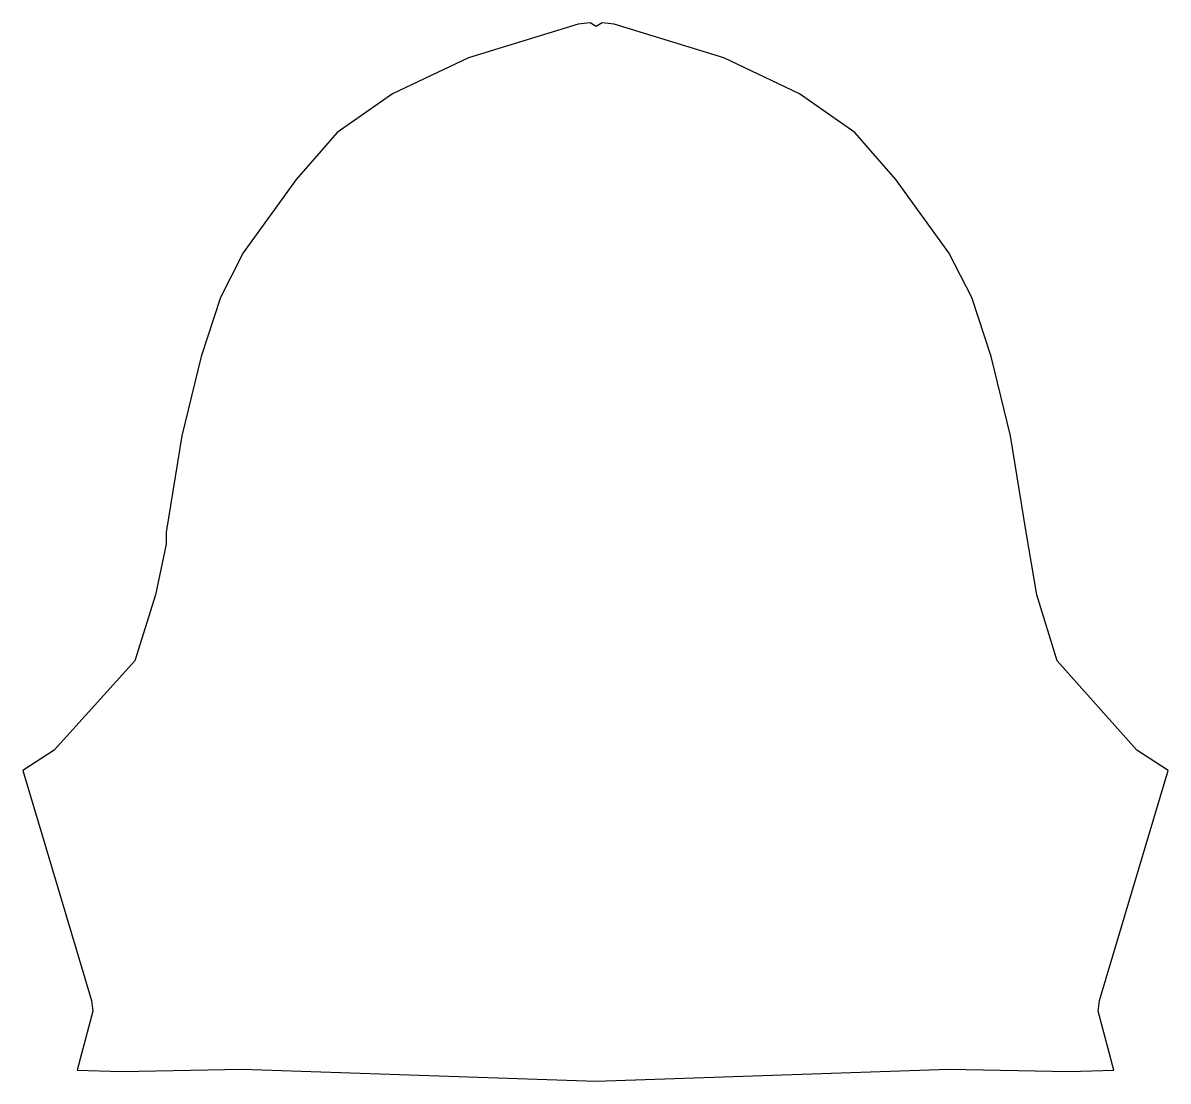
# Model space of a CAD drawing. Header units: metres. Extents: x 0.7 to 32.7, y -43.2 to -13.6.
import ezdxf

# ---------------------------------------------------------------- set-up
doc = ezdxf.new("R2010")
doc.units = ezdxf.units.M

msp = doc.modelspace()

# ---------------------------------------------------------------- linework, layer by layer
msp.add_lwpolyline([(16.7, -13.67), (16.532, -13.569), (16.195, -13.603), (13.131, -14.545), (11.01, -15.556), (9.461, -16.633), (8.316, -17.946), (6.835, -20), (6.195, -21.246), (5.657, -22.896), (5.118, -25.118), (4.68, -27.811), (4.68, -28.148), (4.68, -28.148), (4.377, -29.562), (3.805, -31.414), (1.549, -33.906), (0.673, -34.478), (1.313, -36.633), (2.593, -40.909), (2.626, -41.212), (2.189, -42.862), (3.434, -42.896), (6.801, -42.828), (16.7, -43.165), (26.566, -42.828), (29.933, -42.896), (31.178, -42.862), (30.741, -41.212), (30.774, -40.909), (32.054, -36.633), (32.694, -34.478), (31.818, -33.906), (29.596, -31.414), (29.024, -29.562), (28.721, -27.811), (28.721, -27.811), (28.283, -25.118), (27.744, -22.896), (27.205, -21.246), (26.566, -20), (25.084, -17.946), (23.939, -16.633), (22.391, -15.556), (20.269, -14.545), (17.205, -13.603), (16.869, -13.569), (16.7, -13.67)], close=True)

doc.saveas('drawing.dxf')
